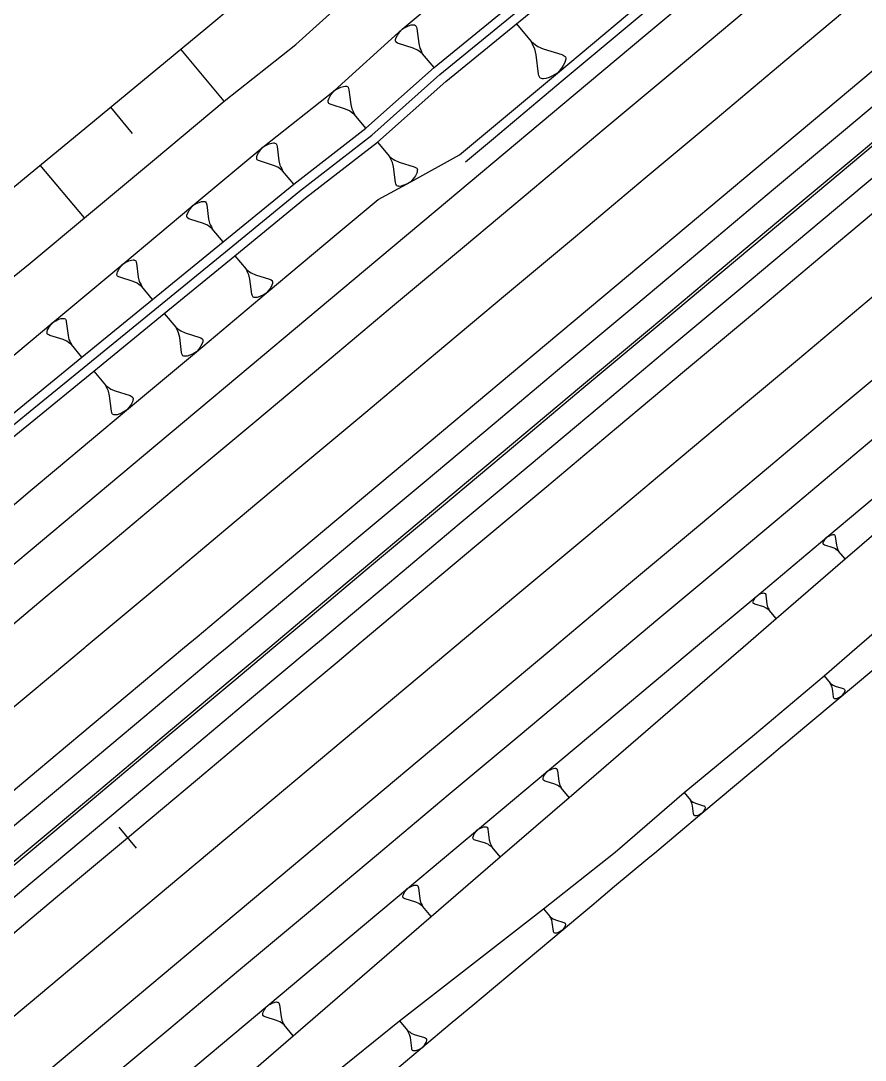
# Model space of a CAD drawing. Extents: x 386614 to 387594, y 803230 to 804419.
# Drawn here: x 386799.5 to 386845.8, y 803377.4 to 803434.3 of the extents above; entities that cross this region are included whole.
import ezdxf

# ---------------------------------------------------------------- set-up
doc = ezdxf.new("R2010")
doc.units = 0
doc.layers.get('0').update_dxf_attribs({"linetype": 'CONTINUOUS'})

msp = doc.modelspace()

# ---------------------------------------------------------------- linework, layer by layer
at = {"color": 7}
for p, q in [((386820.1983, 803433.6282), (386820.2669, 803433.7225)), ((386820.2669, 803433.7225), (386820.4005, 803433.8713)), ((386820.4005, 803433.8713), (386820.5704, 803433.9766)), ((386820.5704, 803433.9766), (386820.6753, 803434.0276)), ((386820.6753, 803434.0276), (386820.7585, 803434.0603)), ((386820.7585, 803434.0603), (386820.9032, 803434.1077)), ((386820.9032, 803434.1077), (386821.0045, 803434.1188)), ((386821.0045, 803434.1188), (386821.0443, 803434.1153)), ((386821.0443, 803434.1153), (386821.0842, 803434.1118)), ((386821.0842, 803434.1118), (386821.1422, 803434.0866)), ((386821.1422, 803434.0866), (386821.1603, 803434.0649)), ((386821.1603, 803434.0649), (386821.1931, 803433.9817)), ((386821.1931, 803433.9817), (386821.2077, 803433.9202)), ((386821.2077, 803433.9202), (386821.3146, 803433.0877)), ((386826.6755, 803434.1651), (386827.4881, 803433.1946)), ((386820.0435, 803433.2405), (386820.047, 803433.2803)), ((386820.0581, 803433.179), (386820.0435, 803433.2405)), ((386820.047, 803433.2803), (386820.0506, 803433.3201)), ((386820.0506, 803433.3201), (386820.0793, 803433.418)), ((386820.0763, 803433.1573), (386820.0581, 803433.179)), ((386820.1524, 803433.1104), (386820.0763, 803433.1573)), ((386820.0793, 803433.418), (386820.1514, 803433.5521)), ((386820.1514, 803433.5521), (386820.1983, 803433.6282)), ((386820.2104, 803433.0852), (386820.1524, 803433.1104)), ((386821.0111, 803432.8336), (386820.2104, 803433.0852)), ((386821.3146, 803433.0877), (386821.3731, 803432.8417)), ((386827.4881, 803433.1946), (386827.6087, 803433.1069)), ((386827.5532, 803433.0605), (386827.4881, 803433.1946)), ((386827.6087, 803433.1069), (386827.7293, 803433.0192)), ((386810.652, 803429.9373), (386808.2706, 803432.7816)), ((386821.243, 803432.7328), (386821.0111, 803432.8336)), ((386821.3373, 803432.6642), (386821.243, 803432.7328)), ((386821.4316, 803432.5956), (386821.3373, 803432.6642)), ((386821.3731, 803432.8417), (386821.4241, 803432.7368)), ((386821.4241, 803432.7368), (386821.475, 803432.6319)), ((386821.5259, 803432.527), (386821.4316, 803432.5956)), ((386821.475, 803432.6319), (386821.5259, 803432.527)), ((386822.1612, 803431.7682), (386821.5259, 803432.527)), ((386827.6183, 803432.9264), (386827.5532, 803433.0605)), ((386827.6835, 803432.7922), (386827.6183, 803432.9264)), ((386827.7583, 803432.4775), (386827.6835, 803432.7922)), ((386827.7293, 803433.0192), (386827.8499, 803432.9315)), ((386827.8499, 803432.9315), (386828.1465, 803432.8026)), ((386828.1465, 803432.8026), (386829.1706, 803432.4808)), ((386827.895, 803431.4128), (386827.7583, 803432.4775)), ((386829.1706, 803432.4808), (386829.2447, 803432.4485)), ((386829.2447, 803432.4485), (386829.3421, 803432.3886)), ((386829.3383, 803432.0552), (386829.246, 803431.8836)), ((386829.375, 803432.1803), (386829.3383, 803432.0552)), ((386829.3421, 803432.3886), (386829.3653, 803432.3608)), ((386829.3653, 803432.3608), (386829.384, 803432.2822)), ((386829.3795, 803432.2312), (386829.375, 803432.1803)), ((386829.384, 803432.2822), (386829.3795, 803432.2312)), ((386827.9137, 803431.3342), (386827.895, 803431.4128)), ((386828.9275, 803431.4754), (386828.7102, 803431.3406)), ((386829.0984, 803431.6657), (386828.9275, 803431.4754)), ((386829.1861, 803431.7863), (386829.0984, 803431.6657)), ((386829.246, 803431.8836), (386829.1861, 803431.7863)), ((386827.9557, 803431.2278), (386827.9137, 803431.3342)), ((386827.9789, 803431.2), (386827.9557, 803431.2278)), ((386828.053, 803431.1678), (386827.9789, 803431.2)), ((386828.104, 803431.1633), (386828.053, 803431.1678)), ((386828.1549, 803431.1588), (386828.104, 803431.1633)), ((386828.2846, 803431.173), (386828.1549, 803431.1588)), ((386828.4696, 803431.2336), (386828.2846, 803431.173)), ((386828.576, 803431.2755), (386828.4696, 803431.2336)), ((386828.7102, 803431.3406), (386828.576, 803431.2755)), ((386816.4494, 803430.1978), (386816.4953, 803430.2723)), ((386816.4953, 803430.2723), (386816.5625, 803430.3647)), ((386816.5625, 803430.3647), (386816.6933, 803430.5103)), ((386816.6933, 803430.5103), (386816.8597, 803430.6135)), ((386816.8597, 803430.6135), (386816.9624, 803430.6634)), ((386816.9624, 803430.6634), (386817.0439, 803430.6955)), ((386817.0439, 803430.6955), (386817.1856, 803430.7419)), ((386817.1856, 803430.7419), (386817.2848, 803430.7528)), ((386817.2848, 803430.7528), (386817.3238, 803430.7493)), ((386817.3238, 803430.7493), (386817.3628, 803430.7458)), ((386817.3628, 803430.7458), (386817.4196, 803430.7212)), ((386817.4196, 803430.7212), (386817.4374, 803430.6999)), ((386817.4374, 803430.6999), (386817.4695, 803430.6185)), ((386817.4695, 803430.6185), (386817.4838, 803430.5582)), ((386817.4838, 803430.5582), (386817.5885, 803429.7431)), ((386816.3438, 803429.8926), (386816.3472, 803429.9316)), ((386816.3581, 803429.8324), (386816.3438, 803429.8926)), ((386816.3472, 803429.9316), (386816.3507, 803429.9706)), ((386816.3507, 803429.9706), (386816.3788, 803430.0664)), ((386816.3759, 803429.8112), (386816.3581, 803429.8324)), ((386816.4504, 803429.7653), (386816.3759, 803429.8112)), ((386816.3788, 803430.0664), (386816.4494, 803430.1978)), ((386816.5072, 803429.7406), (386816.4504, 803429.7653)), ((386817.2913, 803429.4942), (386816.5072, 803429.7406)), ((386817.5885, 803429.7431), (386817.6458, 803429.5021)), ((386805.6157, 803428.1639), (386804.4183, 803429.5941)), ((386817.5184, 803429.3955), (386817.2913, 803429.4942)), ((386817.6107, 803429.3283), (386817.5184, 803429.3955)), ((386817.7031, 803429.2612), (386817.6107, 803429.3283)), ((386817.6458, 803429.5021), (386817.6956, 803429.3994)), ((386817.6956, 803429.3994), (386817.7455, 803429.2967)), ((386817.7954, 803429.194), (386817.7031, 803429.2612)), ((386817.7455, 803429.2967), (386817.7954, 803429.194)), ((386818.4175, 803428.451), (386817.7954, 803429.194)), ((386812.6422, 803427.2644), (386812.7704, 803427.4071)), ((386812.7704, 803427.4071), (386812.9334, 803427.5082)), ((386812.9334, 803427.5082), (386813.034, 803427.557)), ((386813.034, 803427.557), (386813.1139, 803427.5885)), ((386813.1139, 803427.5885), (386813.2527, 803427.634)), ((386813.2527, 803427.634), (386813.3499, 803427.6446)), ((386813.3499, 803427.6446), (386813.3881, 803427.6412)), ((386813.3881, 803427.6412), (386813.4263, 803427.6378)), ((386813.4263, 803427.6378), (386813.482, 803427.6136)), ((386813.482, 803427.6136), (386813.4994, 803427.5928)), ((386813.4994, 803427.5928), (386813.5308, 803427.513)), ((386813.5308, 803427.513), (386813.5449, 803427.454)), ((386813.5449, 803427.454), (386813.6474, 803426.6554)), ((386819.0595, 803427.6842), (386819.7145, 803426.9018)), ((386812.4279, 803426.8019), (386812.4313, 803426.8401)), ((386812.4313, 803426.8401), (386812.4347, 803426.8784)), ((386812.4347, 803426.8784), (386812.4623, 803426.9722)), ((386812.4623, 803426.9722), (386812.5315, 803427.1009)), ((386812.5315, 803427.1009), (386812.5764, 803427.1739)), ((386812.5764, 803427.1739), (386812.6422, 803427.2644)), ((386819.7145, 803426.9018), (386819.8117, 803426.8311)), ((386819.767, 803426.7937), (386819.7145, 803426.9018)), ((386819.8117, 803426.8311), (386819.909, 803426.7604)), ((386802.9728, 803423.5318), (386800.556, 803426.4184)), ((386812.442, 803426.7429), (386812.4279, 803426.8019)), ((386812.4594, 803426.7221), (386812.442, 803426.7429)), ((386812.5324, 803426.6771), (386812.4594, 803426.7221)), ((386812.5881, 803426.6529), (386812.5324, 803426.6771)), ((386813.3562, 803426.4116), (386812.5881, 803426.6529)), ((386813.5788, 803426.3148), (386813.3562, 803426.4116)), ((386813.6692, 803426.249), (386813.5788, 803426.3148)), ((386813.6474, 803426.6554), (386813.7036, 803426.4193)), ((386813.7597, 803426.1833), (386813.6692, 803426.249)), ((386813.7036, 803426.4193), (386813.7524, 803426.3187)), ((386813.7524, 803426.3187), (386813.8013, 803426.2181)), ((386819.8195, 803426.6856), (386819.767, 803426.7937)), ((386819.872, 803426.5774), (386819.8195, 803426.6856)), ((386819.9324, 803426.3238), (386819.872, 803426.5774)), ((386819.909, 803426.7604), (386820.0062, 803426.6897)), ((386820.0426, 803425.4655), (386819.9324, 803426.3238)), ((386820.0062, 803426.6897), (386820.2453, 803426.5858)), ((386820.2453, 803426.5858), (386821.0709, 803426.3264)), ((386821.0709, 803426.3264), (386821.1306, 803426.3004)), ((386821.1306, 803426.3004), (386821.2091, 803426.252)), ((386821.2091, 803426.252), (386821.2279, 803426.2297)), ((386813.8501, 803426.1175), (386813.7597, 803426.1833)), ((386813.8013, 803426.2181), (386813.8501, 803426.1175)), ((386814.4597, 803425.3895), (386813.8501, 803426.1175)), ((386821.0127, 803425.6693), (386820.8749, 803425.5159)), ((386821.0834, 803425.7665), (386821.0127, 803425.6693)), ((386821.1317, 803425.845), (386821.0834, 803425.7665)), ((386821.206, 803425.9833), (386821.1317, 803425.845)), ((386821.2357, 803426.0841), (386821.206, 803425.9833)), ((386821.2279, 803426.2297), (386821.2429, 803426.1663)), ((386821.2393, 803426.1252), (386821.2357, 803426.0841)), ((386821.2429, 803426.1663), (386821.2393, 803426.1252)), ((386820.0577, 803425.402), (386820.0426, 803425.4655)), ((386820.0915, 803425.3163), (386820.0577, 803425.402)), ((386820.1102, 803425.2939), (386820.0915, 803425.3163)), ((386820.17, 803425.2679), (386820.1102, 803425.2939)), ((386820.211, 803425.2643), (386820.17, 803425.2679)), ((386820.2521, 803425.2606), (386820.211, 803425.2643)), ((386820.3566, 803425.2721), (386820.2521, 803425.2606)), ((386820.5058, 803425.3209), (386820.3566, 803425.2721)), ((386820.5916, 803425.3547), (386820.5058, 803425.3209)), ((386820.6997, 803425.4073), (386820.5916, 803425.3547)), ((386820.8749, 803425.5159), (386820.6997, 803425.4073)), ((386808.6973, 803423.9033), (386808.7414, 803423.9749)), ((386808.7414, 803423.9749), (386808.8059, 803424.0636)), ((386808.8059, 803424.0636), (386808.9315, 803424.2035)), ((386808.9315, 803424.2035), (386809.0913, 803424.3026)), ((386809.0913, 803424.3026), (386809.19, 803424.3505)), ((386809.19, 803424.3505), (386809.2682, 803424.3813)), ((386809.2682, 803424.3813), (386809.4043, 803424.4259)), ((386809.4043, 803424.4259), (386809.4996, 803424.4363)), ((386809.4996, 803424.4363), (386809.537, 803424.433)), ((386809.537, 803424.433), (386809.5745, 803424.4296)), ((386809.5745, 803424.4296), (386809.629, 803424.4059)), ((386809.629, 803424.4059), (386809.6461, 803424.3856)), ((386809.6461, 803424.3856), (386809.6769, 803424.3073)), ((386809.6769, 803424.3073), (386809.6907, 803424.2495)), ((386809.6907, 803424.2495), (386809.7912, 803423.4666)), ((386808.5959, 803423.6103), (386808.5992, 803423.6477)), ((386808.6096, 803423.5524), (386808.5959, 803423.6103)), ((386808.5992, 803423.6477), (386808.6025, 803423.6852)), ((386808.6025, 803423.6852), (386808.6295, 803423.7772)), ((386808.6267, 803423.532), (386808.6096, 803423.5524)), ((386808.6983, 803423.488), (386808.6267, 803423.532)), ((386808.6295, 803423.7772), (386808.6973, 803423.9033)), ((386808.7528, 803423.4642), (386808.6983, 803423.488)), ((386809.5058, 803423.2277), (386808.7528, 803423.4642)), ((386809.7912, 803423.4666), (386809.8462, 803423.2353)), ((386809.7239, 803423.1328), (386809.5058, 803423.2277)), ((386809.8126, 803423.0684), (386809.7239, 803423.1328)), ((386809.9012, 803423.0039), (386809.8126, 803423.0684)), ((386809.8462, 803423.2353), (386809.8941, 803423.1366)), ((386809.8941, 803423.1366), (386809.942, 803423.038)), ((386809.9899, 803422.9394), (386809.9012, 803423.0039)), ((386809.942, 803423.038), (386809.9899, 803422.9394)), ((386810.5873, 803422.2258), (386809.9899, 803422.9394)), ((386805.248, 803421.0987), (386805.3447, 803421.1457)), ((386805.3447, 803421.1457), (386805.4214, 803421.1759)), ((386805.4214, 803421.1759), (386805.5548, 803421.2196)), ((386805.5548, 803421.2196), (386805.6483, 803421.2299)), ((386805.6483, 803421.2299), (386805.685, 803421.2266)), ((386805.685, 803421.2266), (386805.7218, 803421.2234)), ((386805.7218, 803421.2234), (386805.7752, 803421.2001)), ((386805.7752, 803421.2001), (386805.792, 803421.1801)), ((386805.792, 803421.1801), (386805.8222, 803421.1034)), ((386811.2293, 803421.4591), (386811.8504, 803420.7172)), ((386804.7686, 803420.4933), (386804.7951, 803420.5835)), ((386804.7951, 803420.5835), (386804.8616, 803420.7072)), ((386804.8616, 803420.7072), (386804.9048, 803420.7774)), ((386804.9048, 803420.7774), (386804.968, 803420.8644)), ((386804.968, 803420.8644), (386805.0913, 803421.0015)), ((386805.0913, 803421.0015), (386805.248, 803421.0987)), ((386805.8222, 803421.1034), (386805.8357, 803421.0467)), ((386805.8357, 803421.0467), (386805.9343, 803420.279)), ((386811.8504, 803420.7172), (386811.9426, 803420.6502)), ((386811.9002, 803420.6147), (386811.8504, 803420.7172)), ((386811.95, 803420.5121), (386811.9002, 803420.6147)), ((386811.9426, 803420.6502), (386812.0348, 803420.5831)), ((386812.0348, 803420.5831), (386812.127, 803420.5161)), ((386804.7621, 803420.4198), (386804.7653, 803420.4566)), ((386804.7755, 803420.3631), (386804.7621, 803420.4198)), ((386804.7653, 803420.4566), (386804.7686, 803420.4933)), ((386804.7923, 803420.3431), (386804.7755, 803420.3631)), ((386804.8625, 803420.2999), (386804.7923, 803420.3431)), ((386804.916, 803420.2766), (386804.8625, 803420.2999)), ((386805.6544, 803420.0446), (386804.916, 803420.2766)), ((386805.8683, 803419.9516), (386805.6544, 803420.0446)), ((386805.9343, 803420.279), (386805.9882, 803420.0521)), ((386805.9882, 803420.0521), (386806.0352, 803419.9553)), ((386811.9998, 803420.4096), (386811.95, 803420.5121)), ((386812.057, 803420.1691), (386811.9998, 803420.4096)), ((386812.1615, 803419.3552), (386812.057, 803420.1691)), ((386812.127, 803420.5161), (386812.3537, 803420.4175)), ((386812.3537, 803420.4175), (386813.1365, 803420.1715)), ((386813.1365, 803420.1715), (386813.1932, 803420.1469)), ((386813.1932, 803420.1469), (386813.2676, 803420.1011)), ((386813.2676, 803420.1011), (386813.2854, 803420.0799)), ((386813.2854, 803420.0799), (386813.2997, 803420.0197)), ((386813.2962, 803419.9808), (386813.2928, 803419.9418)), ((386813.2997, 803420.0197), (386813.2962, 803419.9808)), ((386805.9552, 803419.8884), (386805.8683, 803419.9516)), ((386806.0422, 803419.8251), (386805.9552, 803419.8884)), ((386806.0352, 803419.9553), (386806.0822, 803419.8586)), ((386806.1291, 803419.7619), (386806.0422, 803419.8251)), ((386806.0822, 803419.8586), (386806.1291, 803419.7619)), ((386806.715, 803419.0621), (386806.1291, 803419.7619)), ((386812.9507, 803419.403), (386812.7846, 803419.3)), ((386813.0813, 803419.5485), (386812.9507, 803419.403)), ((386813.1484, 803419.6407), (386813.0813, 803419.5485)), ((386813.1942, 803419.7151), (386813.1484, 803419.6407)), ((386813.2647, 803419.8462), (386813.1942, 803419.7151)), ((386813.2928, 803419.9418), (386813.2647, 803419.8462)), ((386812.1758, 803419.2951), (386812.1615, 803419.3552)), ((386812.2078, 803419.2137), (386812.1758, 803419.2951)), ((386812.2256, 803419.1925), (386812.2078, 803419.2137)), ((386812.2823, 803419.1679), (386812.2256, 803419.1925)), ((386812.3212, 803419.1645), (386812.2823, 803419.1679)), ((386812.3602, 803419.161), (386812.3212, 803419.1645)), ((386812.4592, 803419.1718), (386812.3602, 803419.161)), ((386812.6007, 803419.2182), (386812.4592, 803419.1718)), ((386812.682, 803419.2502), (386812.6007, 803419.2182)), ((386812.7846, 803419.3), (386812.682, 803419.2502)), ((386807.357, 803418.2954), (386807.992, 803417.5369)), ((386801.1287, 803417.6666), (386801.2496, 803417.8012)), ((386801.2496, 803417.8012), (386801.4034, 803417.8966)), ((386801.4034, 803417.8966), (386801.4983, 803417.9426)), ((386801.4983, 803417.9426), (386801.5735, 803417.9723)), ((386801.5735, 803417.9723), (386801.7045, 803418.0152)), ((386801.7045, 803418.0152), (386801.7962, 803418.0252)), ((386801.7962, 803418.0252), (386801.8322, 803418.022)), ((386801.8322, 803418.022), (386801.8682, 803418.0188)), ((386801.8682, 803418.0188), (386801.9207, 803417.996)), ((386801.9207, 803417.996), (386801.9371, 803417.9764)), ((386801.9371, 803417.9764), (386801.9668, 803417.9011)), ((386801.9668, 803417.9011), (386801.98, 803417.8455)), ((386801.98, 803417.8455), (386802.0767, 803417.0923)), ((386800.9267, 803417.2305), (386800.9298, 803417.2665)), ((386800.9399, 803417.1748), (386800.9267, 803417.2305)), ((386800.9298, 803417.2665), (386800.933, 803417.3026)), ((386800.933, 803417.3026), (386800.959, 803417.3911)), ((386800.9563, 803417.1552), (386800.9399, 803417.1748)), ((386801.0252, 803417.1128), (386800.9563, 803417.1552)), ((386800.959, 803417.3911), (386801.0243, 803417.5124)), ((386801.0243, 803417.5124), (386801.0667, 803417.5813)), ((386801.0667, 803417.5813), (386801.1287, 803417.6666)), ((386807.992, 803417.5369), (386808.0863, 803417.4683)), ((386808.043, 803417.4321), (386807.992, 803417.5369)), ((386808.0939, 803417.3272), (386808.043, 803417.4321)), ((386808.0863, 803417.4683), (386808.1805, 803417.3998)), ((386808.1448, 803417.2224), (386808.0939, 803417.3272)), ((386808.2032, 803416.9765), (386808.1448, 803417.2224)), ((386808.1805, 803417.3998), (386808.2748, 803417.3313)), ((386808.2748, 803417.3313), (386808.5066, 803417.2305)), ((386808.5066, 803417.2305), (386809.307, 803416.979)), ((386801.0777, 803417.09), (386801.0252, 803417.1128)), ((386801.8021, 803416.8624), (386801.0777, 803417.09)), ((386802.012, 803416.7711), (386801.8021, 803416.8624)), ((386802.0973, 803416.7091), (386802.012, 803416.7711)), ((386802.0767, 803417.0923), (386802.1297, 803416.8697)), ((386802.1826, 803416.647), (386802.0973, 803416.7091)), ((386802.1297, 803416.8697), (386802.1757, 803416.7748)), ((386802.1757, 803416.7748), (386802.2218, 803416.6799)), ((386802.2679, 803416.585), (386802.1826, 803416.647)), ((386802.2218, 803416.6799), (386802.2679, 803416.585)), ((386802.8427, 803415.8984), (386802.2679, 803416.585)), ((386808.3101, 803416.1444), (386808.2032, 803416.9765)), ((386809.307, 803416.979), (386809.3649, 803416.9538)), ((386809.3649, 803416.9538), (386809.441, 803416.9069)), ((386809.438, 803416.6464), (386809.3659, 803416.5123)), ((386809.4667, 803416.7441), (386809.438, 803416.6464)), ((386809.441, 803416.9069), (386809.4592, 803416.8853)), ((386809.4592, 803416.8853), (386809.4738, 803416.8238)), ((386809.4703, 803416.784), (386809.4667, 803416.7441)), ((386809.4738, 803416.8238), (386809.4703, 803416.784)), ((386808.3247, 803416.0829), (386808.3101, 803416.1444)), ((386808.3575, 803415.9997), (386808.3247, 803416.0829)), ((386808.3756, 803415.978), (386808.3575, 803415.9997)), ((386808.4336, 803415.9529), (386808.3756, 803415.978)), ((386808.7592, 803416.0043), (386808.6145, 803415.9569)), ((386808.8423, 803416.037), (386808.7592, 803416.0043)), ((386808.9471, 803416.0879), (386808.8423, 803416.037)), ((386809.117, 803416.1933), (386808.9471, 803416.0879)), ((386809.2505, 803416.342), (386809.117, 803416.1933)), ((386809.3191, 803416.4362), (386809.2505, 803416.342)), ((386809.3659, 803416.5123), (386809.3191, 803416.4362)), ((386808.4734, 803415.9493), (386808.4336, 803415.9529)), ((386808.5132, 803415.9458), (386808.4734, 803415.9493)), ((386808.6145, 803415.9569), (386808.5132, 803415.9458)), ((386803.4847, 803415.1317), (386804.1337, 803414.3566)), ((386804.1337, 803414.3566), (386804.23, 803414.2865)), ((386804.1857, 803414.2494), (386804.1337, 803414.3566)), ((386804.23, 803414.2865), (386804.3263, 803414.2165)), ((386804.2377, 803414.1423), (386804.1857, 803414.2494)), ((386804.2897, 803414.0352), (386804.2377, 803414.1423)), ((386804.3495, 803413.7838), (386804.2897, 803414.0352)), ((386804.3263, 803414.2165), (386804.4226, 803414.1464)), ((386804.4587, 803412.9335), (386804.3495, 803413.7838)), ((386804.4226, 803414.1464), (386804.6595, 803414.0434)), ((386804.6595, 803414.0434), (386805.4774, 803413.7865)), ((386805.4774, 803413.7865), (386805.5367, 803413.7607)), ((386805.5367, 803413.7607), (386805.6144, 803413.7128)), ((386805.6144, 803413.7128), (386805.633, 803413.6907)), ((386805.4198, 803413.1354), (386805.2833, 803412.9835)), ((386805.4898, 803413.2317), (386805.4198, 803413.1354)), ((386805.5377, 803413.3095), (386805.4898, 803413.2317)), ((386805.6113, 803413.4465), (386805.5377, 803413.3095)), ((386805.6407, 803413.5464), (386805.6113, 803413.4465)), ((386805.633, 803413.6907), (386805.6479, 803413.6278)), ((386805.6443, 803413.5871), (386805.6407, 803413.5464)), ((386805.6479, 803413.6278), (386805.6443, 803413.5871)), ((386804.4736, 803412.8707), (386804.4587, 803412.9335)), ((386804.5071, 803412.7857), (386804.4736, 803412.8707)), ((386804.5257, 803412.7636), (386804.5071, 803412.7857)), ((386804.5849, 803412.7378), (386804.5257, 803412.7636)), ((386804.6256, 803412.7342), (386804.5849, 803412.7378)), ((386804.6663, 803412.7306), (386804.6256, 803412.7342)), ((386804.7698, 803412.7419), (386804.6663, 803412.7306)), ((386804.9176, 803412.7903), (386804.7698, 803412.7419)), ((386805.0026, 803412.8238), (386804.9176, 803412.7903)), ((386805.1097, 803412.8758), (386805.0026, 803412.8238)), ((386805.2833, 803412.9835), (386805.1097, 803412.8758)), ((386843.5113, 803405.7164), (386843.5277, 803405.7721)), ((386843.5277, 803405.7721), (386843.5687, 803405.8485)), ((386843.5687, 803405.8485), (386843.5954, 803405.8918)), ((386843.5954, 803405.8918), (386843.6344, 803405.9455)), ((386843.6344, 803405.9455), (386843.7105, 803406.0301)), ((386843.7105, 803406.0301), (386843.8072, 803406.0901)), ((386843.8072, 803406.0901), (386843.8669, 803406.1191)), ((386843.8669, 803406.1191), (386843.9142, 803406.1378)), ((386843.9142, 803406.1378), (386843.9966, 803406.1647)), ((386843.9966, 803406.1647), (386844.0543, 803406.171)), ((386844.0543, 803406.171), (386844.077, 803406.169)), ((386844.077, 803406.169), (386844.0996, 803406.167)), ((386844.0996, 803406.167), (386844.1327, 803406.1527)), ((386844.1327, 803406.1527), (386844.143, 803406.1403)), ((386844.143, 803406.1403), (386844.1616, 803406.093)), ((386844.1616, 803406.093), (386844.17, 803406.058)), ((386844.17, 803406.058), (386844.2308, 803405.5842)), ((386843.5073, 803405.6711), (386843.5093, 803405.6938)), ((386843.5156, 803405.6361), (386843.5073, 803405.6711)), ((386843.5093, 803405.6938), (386843.5113, 803405.7164)), ((386843.526, 803405.6237), (386843.5156, 803405.6361)), ((386843.5693, 803405.5971), (386843.526, 803405.6237)), ((386843.6023, 803405.5827), (386843.5693, 803405.5971)), ((386844.058, 803405.4395), (386843.6023, 803405.5827)), ((386844.1901, 803405.3821), (386844.058, 803405.4395)), ((386844.2437, 803405.3431), (386844.1901, 803405.3821)), ((386844.2308, 803405.5842), (386844.2641, 803405.4441)), ((386844.2974, 803405.3041), (386844.2437, 803405.3431)), ((386844.2641, 803405.4441), (386844.2931, 803405.3844)), ((386844.2931, 803405.3844), (386844.3221, 803405.3247)), ((386844.3511, 803405.265), (386844.2974, 803405.3041)), ((386844.3221, 803405.3247), (386844.3511, 803405.265)), ((386844.7127, 803404.8331), (386844.3511, 803405.265)), ((386839.8768, 803402.8203), (386839.9781, 803402.8832)), ((386839.9781, 803402.8832), (386840.0407, 803402.9136)), ((386840.0407, 803402.9136), (386840.0903, 803402.9332)), ((386840.0903, 803402.9332), (386840.1767, 803402.9614)), ((386840.1767, 803402.9614), (386840.2371, 803402.9681)), ((386840.2371, 803402.9681), (386840.2609, 803402.9659)), ((386840.2609, 803402.9659), (386840.2847, 803402.9638)), ((386840.2847, 803402.9638), (386840.3193, 803402.9488)), ((386840.3193, 803402.9488), (386840.3301, 803402.9359)), ((386840.3301, 803402.9359), (386840.3496, 803402.8862)), ((386840.3496, 803402.8862), (386840.3584, 803402.8495)), ((386839.6638, 803402.444), (386839.6659, 803402.4678)), ((386839.6725, 803402.4073), (386839.6638, 803402.444)), ((386839.6659, 803402.4678), (386839.668, 803402.4916)), ((386839.668, 803402.4916), (386839.6852, 803402.5499)), ((386839.6834, 803402.3944), (386839.6725, 803402.4073)), ((386839.7288, 803402.3664), (386839.6834, 803402.3944)), ((386839.6852, 803402.5499), (386839.7282, 803402.6299)), ((386839.7282, 803402.6299), (386839.7562, 803402.6754)), ((386839.7634, 803402.3514), (386839.7288, 803402.3664)), ((386839.7562, 803402.6754), (386839.7971, 803402.7316)), ((386840.2411, 803402.2013), (386839.7634, 803402.3514)), ((386839.7971, 803402.7316), (386839.8768, 803402.8203)), ((386840.3584, 803402.8495), (386840.4221, 803402.3529)), ((386840.4221, 803402.3529), (386840.457, 803402.2061)), ((386797.5647, 803400), (386800, 803402.039)), ((386840.3794, 803402.1411), (386840.2411, 803402.2013)), ((386840.4357, 803402.1002), (386840.3794, 803402.1411)), ((386840.4919, 803402.0593), (386840.4357, 803402.1002)), ((386840.457, 803402.2061), (386840.4874, 803402.1436)), ((386840.4874, 803402.1436), (386840.5178, 803402.081)), ((386840.5482, 803402.0184), (386840.4919, 803402.0593)), ((386840.5178, 803402.081), (386840.5482, 803402.0184)), ((386840.9272, 803401.5657), (386840.5482, 803402.0184)), ((386800, 803397.4742), (386803.0168, 803400)), ((386843.5508, 803398.4321), (386843.8929, 803398.0236)), ((386843.8929, 803398.0236), (386843.9436, 803397.9867)), ((386843.9203, 803397.9671), (386843.8929, 803398.0236)), ((386843.9477, 803397.9106), (386843.9203, 803397.9671)), ((386843.9436, 803397.9867), (386843.9944, 803397.9497)), ((386843.9751, 803397.8542), (386843.9477, 803397.9106)), ((386844.0066, 803397.7217), (386843.9751, 803397.8542)), ((386843.9944, 803397.9497), (386844.0452, 803397.9128)), ((386844.0452, 803397.9128), (386844.17, 803397.8585)), ((386844.17, 803397.8585), (386844.6011, 803397.7231)), ((386844.0642, 803397.2735), (386844.0066, 803397.7217)), ((386844.0721, 803397.2404), (386844.0642, 803397.2735)), ((386844.0897, 803397.1956), (386844.0721, 803397.2404)), ((386844.0995, 803397.184), (386844.0897, 803397.1956)), ((386844.1307, 803397.1704), (386844.0995, 803397.184)), ((386844.2282, 803397.1726), (386844.1736, 803397.1666)), ((386844.3061, 803397.1981), (386844.2282, 803397.1726)), ((386844.3509, 803397.2157), (386844.3061, 803397.1981)), ((386844.4073, 803397.2431), (386844.3509, 803397.2157)), ((386844.4988, 803397.2999), (386844.4073, 803397.2431)), ((386844.5707, 803397.38), (386844.4988, 803397.2999)), ((386844.6077, 803397.4307), (386844.5707, 803397.38)), ((386844.6011, 803397.7231), (386844.6323, 803397.7095)), ((386844.6329, 803397.4717), (386844.6077, 803397.4307)), ((386844.6323, 803397.7095), (386844.6733, 803397.6843)), ((386844.6717, 803397.5439), (386844.6329, 803397.4717)), ((386844.6872, 803397.5966), (386844.6717, 803397.5439)), ((386844.6733, 803397.6843), (386844.6831, 803397.6726)), ((386844.6831, 803397.6726), (386844.691, 803397.6395)), ((386844.6891, 803397.618), (386844.6872, 803397.5966)), ((386844.691, 803397.6395), (386844.6891, 803397.618)), ((386844.1521, 803397.1685), (386844.1307, 803397.1704)), ((386844.1736, 803397.1666), (386844.1521, 803397.1685)), ((386828.285, 803393.0901), (386828.3757, 803393.191)), ((386828.3757, 803393.191), (386828.491, 803393.2625)), ((386828.491, 803393.2625), (386828.5622, 803393.2971)), ((386828.5622, 803393.2971), (386828.6186, 803393.3194)), ((386828.6186, 803393.3194), (386828.7169, 803393.3515)), ((386828.7169, 803393.3515), (386828.7857, 803393.3591)), ((386828.7857, 803393.3591), (386828.8127, 803393.3567)), ((386828.8127, 803393.3567), (386828.8397, 803393.3543)), ((386828.8397, 803393.3543), (386828.8791, 803393.3372)), ((386828.8791, 803393.3372), (386828.8914, 803393.3224)), ((386828.8914, 803393.3224), (386828.9137, 803393.266)), ((386828.9137, 803393.266), (386828.9236, 803393.2242)), ((386828.9236, 803393.2242), (386828.9961, 803392.6592)), ((386828.1334, 803392.7629), (386828.1357, 803392.7899)), ((386828.1433, 803392.7211), (386828.1334, 803392.7629)), ((386828.1357, 803392.7899), (386828.1381, 803392.8169)), ((386828.1381, 803392.8169), (386828.1577, 803392.8833)), ((386828.1556, 803392.7064), (386828.1433, 803392.7211)), ((386828.2073, 803392.6746), (386828.1556, 803392.7064)), ((386828.1577, 803392.8833), (386828.2066, 803392.9744)), ((386828.2066, 803392.9744), (386828.2384, 803393.0261)), ((386828.2466, 803392.6575), (386828.2073, 803392.6746)), ((386828.2384, 803393.0261), (386828.285, 803393.0901)), ((386828.7901, 803392.4867), (386828.2466, 803392.6575)), ((386828.9961, 803392.6592), (386829.0359, 803392.4922)), ((386828.9476, 803392.4182), (386828.7901, 803392.4867)), ((386829.0116, 803392.3717), (386828.9476, 803392.4182)), ((386829.0756, 803392.3252), (386829.0116, 803392.3717)), ((386829.0359, 803392.4922), (386829.0704, 803392.421)), ((386829.0704, 803392.421), (386829.105, 803392.3498)), ((386829.1396, 803392.2786), (386829.0756, 803392.3252)), ((386829.105, 803392.3498), (386829.1396, 803392.2786)), ((386829.5708, 803391.7636), (386829.1396, 803392.2786)), ((386835.8739, 803392.024), (386836.2194, 803391.6113)), ((386836.2194, 803391.6113), (386836.2707, 803391.574)), ((386836.2471, 803391.5542), (386836.2194, 803391.6113)), ((386836.2748, 803391.4972), (386836.2471, 803391.5542)), ((386836.2707, 803391.574), (386836.3219, 803391.5367)), ((386836.3025, 803391.4402), (386836.2748, 803391.4972)), ((386836.3219, 803391.5367), (386836.3732, 803391.4994)), ((386836.3732, 803391.4994), (386836.4994, 803391.4446)), ((386836.3343, 803391.3064), (386836.3025, 803391.4402)), ((386836.3924, 803390.8536), (386836.3343, 803391.3064)), ((386836.4994, 803391.4446), (386836.9348, 803391.3077)), ((386836.9041, 803390.9611), (386836.8315, 803390.8802)), ((386836.9414, 803391.0124), (386836.9041, 803390.9611)), ((386836.9348, 803391.3077), (386836.9664, 803391.294)), ((386836.9669, 803391.0538), (386836.9414, 803391.0124)), ((386836.9664, 803391.294), (386837.0078, 803391.2685)), ((386837.0061, 803391.1268), (386836.9669, 803391.0538)), ((386837.0218, 803391.18), (386837.0061, 803391.1268)), ((386837.0078, 803391.2685), (386837.0176, 803391.2567)), ((386837.0176, 803391.2567), (386837.0256, 803391.2233)), ((386837.0237, 803391.2016), (386837.0218, 803391.18)), ((386837.0256, 803391.2233), (386837.0237, 803391.2016)), ((386836.4004, 803390.8202), (386836.3924, 803390.8536)), ((386836.4182, 803390.7749), (386836.4004, 803390.8202)), ((386836.4281, 803390.7631), (386836.4182, 803390.7749)), ((386836.4596, 803390.7494), (386836.4281, 803390.7631)), ((386836.4813, 803390.7475), (386836.4596, 803390.7494)), ((386836.5029, 803390.7456), (386836.4813, 803390.7475)), ((386836.5581, 803390.7516), (386836.5029, 803390.7456)), ((386836.6368, 803390.7774), (386836.5581, 803390.7516)), ((386836.682, 803390.7952), (386836.6368, 803390.7774)), ((386836.7391, 803390.8229), (386836.682, 803390.7952)), ((386836.8315, 803390.8802), (386836.7391, 803390.8229)), ((386824.3661, 803389.7559), (386824.3992, 803389.8096)), ((386824.3992, 803389.8096), (386824.4476, 803389.8762)), ((386824.4476, 803389.8762), (386824.5419, 803389.9812)), ((386824.5419, 803389.9812), (386824.6619, 803390.0557)), ((386824.6619, 803390.0557), (386824.736, 803390.0916)), ((386824.736, 803390.0916), (386824.7947, 803390.1148)), ((386824.7947, 803390.1148), (386824.8969, 803390.1482)), ((386824.8969, 803390.1482), (386824.9685, 803390.1561)), ((386824.9685, 803390.1561), (386824.9966, 803390.1536)), ((386824.9966, 803390.1536), (386825.0247, 803390.1511)), ((386825.0247, 803390.1511), (386825.0657, 803390.1333)), ((386825.0657, 803390.1333), (386825.0785, 803390.118)), ((386825.0785, 803390.118), (386825.1017, 803390.0592)), ((386825.1017, 803390.0592), (386825.112, 803390.0158)), ((386825.112, 803390.0158), (386825.1875, 803389.4279)), ((386824.2899, 803389.5358), (386824.2924, 803389.5639)), ((386824.3002, 803389.4924), (386824.2899, 803389.5358)), ((386824.2924, 803389.5639), (386824.2948, 803389.5921)), ((386824.2948, 803389.5921), (386824.3151, 803389.6611)), ((386824.313, 803389.4771), (386824.3002, 803389.4924)), ((386824.3668, 803389.4439), (386824.313, 803389.4771)), ((386824.3151, 803389.6611), (386824.3661, 803389.7559)), ((386824.4077, 803389.4261), (386824.3668, 803389.4439)), ((386824.9731, 803389.2485), (386824.4077, 803389.4261)), ((386825.1369, 803389.1773), (386824.9731, 803389.2485)), ((386825.1875, 803389.4279), (386825.2288, 803389.2542)), ((386825.2288, 803389.2542), (386825.2647, 803389.1801)), ((386825.2035, 803389.1289), (386825.1369, 803389.1773)), ((386825.2701, 803389.0804), (386825.2035, 803389.1289)), ((386825.2647, 803389.1801), (386825.3007, 803389.1061)), ((386825.3367, 803389.032), (386825.2701, 803389.0804)), ((386825.3007, 803389.1061), (386825.3367, 803389.032)), ((386825.7853, 803388.4962), (386825.3367, 803389.032)), ((386820.9708, 803386.9102), (386821.077, 803386.9449)), ((386821.077, 803386.9449), (386821.1513, 803386.9531)), ((386821.1513, 803386.9531), (386821.1805, 803386.9505)), ((386821.1805, 803386.9505), (386821.2098, 803386.9479)), ((386821.2098, 803386.9479), (386821.2523, 803386.9294)), ((386821.2523, 803386.9294), (386821.2656, 803386.9135)), ((386820.449, 803386.338), (386820.4516, 803386.3672)), ((386820.4516, 803386.3672), (386820.4726, 803386.4389)), ((386820.4726, 803386.4389), (386820.5255, 803386.5373)), ((386820.5255, 803386.5373), (386820.5599, 803386.5932)), ((386820.5599, 803386.5932), (386820.6102, 803386.6623)), ((386820.6102, 803386.6623), (386820.7082, 803386.7715)), ((386820.7082, 803386.7715), (386820.8329, 803386.8488)), ((386820.8329, 803386.8488), (386820.9098, 803386.8861)), ((386820.9098, 803386.8861), (386820.9708, 803386.9102)), ((386821.2656, 803386.9135), (386821.2897, 803386.8525)), ((386821.2897, 803386.8525), (386821.3004, 803386.8074)), ((386821.3004, 803386.8074), (386821.3788, 803386.1967)), ((386820.4464, 803386.3088), (386820.449, 803386.338)), ((386820.4571, 803386.2636), (386820.4464, 803386.3088)), ((386820.4704, 803386.2477), (386820.4571, 803386.2636)), ((386820.5263, 803386.2133), (386820.4704, 803386.2477)), ((386820.5688, 803386.1948), (386820.5263, 803386.2133)), ((386821.1562, 803386.0103), (386820.5688, 803386.1948)), ((386821.3263, 803385.9363), (386821.1562, 803386.0103)), ((386821.3955, 803385.886), (386821.3263, 803385.9363)), ((386821.3788, 803386.1967), (386821.4217, 803386.0162)), ((386821.4646, 803385.8357), (386821.3955, 803385.886)), ((386821.4217, 803386.0162), (386821.4591, 803385.9393)), ((386821.4591, 803385.9393), (386821.4964, 803385.8624)), ((386821.5338, 803385.7854), (386821.4646, 803385.8357)), ((386821.4964, 803385.8624), (386821.5338, 803385.7854)), ((386821.9998, 803385.2288), (386821.5338, 803385.7854)), ((386828.1657, 803385.6531), (386828.5259, 803385.2228)), ((386828.5259, 803385.2228), (386828.5794, 803385.1839)), ((386828.5548, 803385.1634), (386828.5259, 803385.2228)), ((386828.5837, 803385.1039), (386828.5548, 803385.1634)), ((386828.5794, 803385.1839), (386828.6329, 803385.1451)), ((386828.6126, 803385.0444), (386828.5837, 803385.1039)), ((386828.6457, 803384.9049), (386828.6126, 803385.0444)), ((386828.6329, 803385.1451), (386828.6863, 803385.1062)), ((386828.7063, 803384.4329), (386828.6457, 803384.9049)), ((386828.6863, 803385.1062), (386828.8178, 803385.049)), ((386828.8178, 803385.049), (386829.2718, 803384.9064)), ((386829.2718, 803384.9064), (386829.3047, 803384.8921)), ((386829.3053, 803384.6416), (386829.2787, 803384.5985)), ((386829.3047, 803384.8921), (386829.3479, 803384.8655)), ((386829.3461, 803384.7177), (386829.3053, 803384.6416)), ((386829.3624, 803384.7731), (386829.3461, 803384.7177)), ((386829.3479, 803384.8655), (386829.3582, 803384.8532)), ((386829.3582, 803384.8532), (386829.3664, 803384.8183)), ((386829.3644, 803384.7957), (386829.3624, 803384.7731)), ((386829.3664, 803384.8183), (386829.3644, 803384.7957)), ((386828.7146, 803384.398), (386828.7063, 803384.4329)), ((386828.7332, 803384.3509), (386828.7146, 803384.398)), ((386828.7435, 803384.3386), (386828.7332, 803384.3509)), ((386828.7764, 803384.3243), (386828.7435, 803384.3386)), ((386828.799, 803384.3223), (386828.7764, 803384.3243)), ((386828.8216, 803384.3203), (386828.799, 803384.3223)), ((386828.879, 803384.3266), (386828.8216, 803384.3203)), ((386828.9611, 803384.3535), (386828.879, 803384.3266)), ((386829.0082, 803384.372), (386828.9611, 803384.3535)), ((386829.0677, 803384.4009), (386829.0082, 803384.372)), ((386829.164, 803384.4607), (386829.0677, 803384.4009)), ((386829.2398, 803384.545), (386829.164, 803384.4607)), ((386829.2787, 803384.5985), (386829.2398, 803384.545)), ((386812.7876, 803379.9946), (386812.8445, 803380.1003)), ((386812.8445, 803380.1003), (386812.8814, 803380.1603)), ((386812.8814, 803380.1603), (386812.9355, 803380.2346)), ((386812.9355, 803380.2346), (386813.0408, 803380.3519)), ((386813.0408, 803380.3519), (386813.1748, 803380.435)), ((386813.1748, 803380.435), (386813.2574, 803380.4751)), ((386813.2574, 803380.4751), (386813.323, 803380.501)), ((386813.323, 803380.501), (386813.4371, 803380.5383)), ((386813.4371, 803380.5383), (386813.517, 803380.5471)), ((386813.517, 803380.5471), (386813.5484, 803380.5443)), ((386813.5484, 803380.5443), (386813.5798, 803380.5415)), ((386813.5798, 803380.5415), (386813.6255, 803380.5216)), ((386813.6255, 803380.5216), (386813.6398, 803380.5046)), ((386813.6398, 803380.5046), (386813.6657, 803380.439)), ((386813.6657, 803380.439), (386813.6772, 803380.3905)), ((386813.6772, 803380.3905), (386813.7615, 803379.7342)), ((386812.7594, 803379.8546), (386812.7622, 803379.886)), ((386812.7709, 803379.8061), (386812.7594, 803379.8546)), ((386812.7622, 803379.886), (386812.765, 803379.9174)), ((386812.765, 803379.9174), (386812.7876, 803379.9946)), ((386812.7852, 803379.7891), (386812.7709, 803379.8061)), ((386812.8453, 803379.7521), (386812.7852, 803379.7891)), ((386812.891, 803379.7322), (386812.8453, 803379.7521)), ((386813.5222, 803379.5339), (386812.891, 803379.7322)), ((386813.705, 803379.4544), (386813.5222, 803379.5339)), ((386813.7615, 803379.7342), (386813.8076, 803379.5402)), ((386813.8076, 803379.5402), (386813.8477, 803379.4576)), ((386820.2639, 803379.5135), (386820.7087, 803378.9822)), ((386813.7794, 803379.4003), (386813.705, 803379.4544)), ((386813.8537, 803379.3463), (386813.7794, 803379.4003)), ((386813.8477, 803379.4576), (386813.8879, 803379.3749)), ((386813.928, 803379.2922), (386813.8537, 803379.3463)), ((386813.8879, 803379.3749), (386813.928, 803379.2922)), ((386814.4289, 803378.694), (386813.928, 803379.2922)), ((386820.7087, 803378.9822), (386820.7747, 803378.9342)), ((386820.7443, 803378.9088), (386820.7087, 803378.9822)), ((386820.78, 803378.8354), (386820.7443, 803378.9088)), ((386820.7747, 803378.9342), (386820.8407, 803378.8862)), ((386820.8157, 803378.7619), (386820.78, 803378.8354)), ((386820.8566, 803378.5897), (386820.8157, 803378.7619)), ((386820.8407, 803378.8862), (386820.9067, 803378.8382)), ((386820.9315, 803378.0068), (386820.8566, 803378.5897)), ((386820.9067, 803378.8382), (386821.0691, 803378.7676)), ((386821.0691, 803378.7676), (386821.6297, 803378.5914)), ((386821.6297, 803378.5914), (386821.6703, 803378.5738)), ((386821.6703, 803378.5738), (386821.7236, 803378.541)), ((386821.7416, 803378.4269), (386821.7215, 803378.3585)), ((386821.7236, 803378.541), (386821.7363, 803378.5258)), ((386821.7363, 803378.5258), (386821.7466, 803378.4827)), ((386821.7441, 803378.4548), (386821.7416, 803378.4269)), ((386821.7466, 803378.4827), (386821.7441, 803378.4548)), ((386820.9417, 803377.9638), (386820.9315, 803378.0068)), ((386820.9647, 803377.9055), (386820.9417, 803377.9638)), ((386820.9774, 803377.8904), (386820.9647, 803377.9055)), ((386821.018, 803377.8727), (386820.9774, 803377.8904)), ((386821.0458, 803377.8702), (386821.018, 803377.8727)), ((386821.0737, 803377.8678), (386821.0458, 803377.8702)), ((386821.1447, 803377.8755), (386821.0737, 803377.8678)), ((386821.246, 803377.9087), (386821.1447, 803377.8755)), ((386821.3042, 803377.9317), (386821.246, 803377.9087)), ((386821.3777, 803377.9673), (386821.3042, 803377.9317)), ((386821.4966, 803378.0411), (386821.3777, 803377.9673)), ((386821.5902, 803378.1452), (386821.4966, 803378.0411)), ((386821.6382, 803378.2113), (386821.5902, 803378.1452)), ((386821.671, 803378.2646), (386821.6382, 803378.2113)), ((386821.7215, 803378.3585), (386821.671, 803378.2646))]:
    msp.add_line(p, q, dxfattribs=at)
at = {"color": 3}
msp.add_line((386804.8559, 803390.1279), (386805.8188, 803388.9778), dxfattribs=at)
at = {"color": 1, "linetype": 'CONTINUOUS'}
for points in [[(386823.8813, 803426.5984), (386825.4148, 803427.8823), (386829.2485, 803431.092), (386833.0822, 803434.3018), (386836.9159, 803437.5116), (386840.7496, 803440.7214), (386844.5833, 803443.9312), (386848.417, 803447.1409), (386852.2507, 803450.3507), (386856.0844, 803453.5605), (386859.9181, 803456.7703), (386863.7518, 803459.98), (386867.5856, 803463.1898), (386871.7402, 803466.0162), (386875.574, 803469.226), (386879.4077, 803472.4358)], [(386836.5082, 803400), (386839.8768, 803402.8203), (386843.7105, 803406.0301), (386847.5442, 803409.2399), (386851.3779, 803412.4497), (386855.2116, 803415.6595), (386859.0453, 803418.8692), (386862.879, 803422.079), (386866.7127, 803425.2888), (386870.5465, 803428.4986), (386874.3802, 803431.7083), (386878.2139, 803434.9181), (386882.0476, 803438.1279), (386885.8813, 803441.3377), (386889.715, 803444.5475), (386893.5487, 803447.7572), (386896.7405, 803451.7338), (386897.6866, 803452.5259), (386900, 803454.4628)], [(386800, 803408.5601), (386801.4496, 803409.7737), (386805.2833, 803412.9835), (386809.117, 803416.1933), (386812.9507, 803419.403), (386816.7844, 803422.6128), (386819.0846, 803424.5387), (386820.8749, 803425.5159), (386823.5603, 803426.9817), (386825.0938, 803428.2656), (386828.9275, 803431.4754), (386832.7612, 803434.6852), (386836.5949, 803437.895), (386840.4286, 803441.1048), (386844.2623, 803444.3145), (386848.096, 803447.5243)], [(386800, 803413.5759), (386802.8427, 803415.8984), (386806.715, 803419.0621), (386810.5873, 803422.2258), (386814.4597, 803425.3895), (386818.4175, 803428.451), (386822.1612, 803431.7682), (386826.0336, 803434.9319), (386829.9059, 803438.0956), (386833.7782, 803441.2592), (386837.6505, 803444.4229)], [(386800, 803425.9576), (386802.696, 803428.173), (386809.645, 803433.923), (386816.298, 803439.48), (386821.339, 803443.699)], [(386813.1421, 803400), (386814.9126, 803401.4824), (386818.7463, 803404.6921), (386822.58, 803407.9019), (386826.4137, 803411.1117), (386830.2474, 803414.3215), (386834.0812, 803417.5313), (386837.9149, 803420.741), (386841.7486, 803423.9508), (386845.5823, 803427.1606), (386849.416, 803430.3704)], [(386813.3758, 803400), (386815.0089, 803401.3674), (386818.8426, 803404.5771), (386822.6763, 803407.7869), (386826.51, 803410.9967), (386830.3437, 803414.2065), (386834.1774, 803417.4162), (386838.0112, 803420.626), (386841.8449, 803423.8358), (386845.6786, 803427.0456), (386849.5123, 803430.2554)], [(386769.2074, 803400), (386775.489, 803405.24), (386781.401, 803410.305), (386789.013, 803416.729), (386795.65, 803422.383), (386800, 803425.9576)], [(386783.3833, 803400), (386783.4812, 803400.08), (386787.3535, 803403.2437), (386791.2258, 803406.4074), (386795.0981, 803409.5711), (386798.9704, 803412.7348), (386800, 803413.5759)], [(386789.776, 803400), (386789.9484, 803400.1444), (386793.7821, 803403.3542), (386797.6159, 803406.5639), (386800, 803408.5601)], [(386800, 803369.4335), (386801.5397, 803370.7226), (386805.3734, 803373.9324), (386809.2071, 803377.1421), (386813.0408, 803380.3519), (386816.8745, 803383.5617), (386820.7082, 803386.7715), (386824.5419, 803389.9812), (386828.3757, 803393.191), (386832.2094, 803396.4008), (386836.0431, 803399.6106), (386836.5082, 803400)], [(386800, 803388.8011), (386803.5078, 803391.738), (386807.3415, 803394.9478), (386811.1752, 803398.1576), (386813.3758, 803400)], [(386800, 803388.9968), (386803.4115, 803391.853), (386807.2452, 803395.0628), (386811.0789, 803398.2726), (386813.1421, 803400)], [(386757.407, 803353.3357), (386761.2407, 803356.5455), (386765.0744, 803359.7553), (386768.9081, 803362.965), (386772.7418, 803366.1748), (386776.5755, 803369.3846), (386780.4092, 803372.5944), (386784.2429, 803375.8041), (386788.0766, 803379.0139), (386791.9104, 803382.2237), (386795.7441, 803385.4335), (386799.5778, 803388.6433), (386800, 803388.9968)], [(386757.5033, 803353.2207), (386761.337, 803356.4305), (386765.1707, 803359.6402), (386769.0044, 803362.85), (386772.8381, 803366.0598), (386776.6718, 803369.2696), (386780.5055, 803372.4794), (386784.3392, 803375.6891), (386788.1729, 803378.8989), (386792.0066, 803382.1087), (386795.8404, 803385.3185), (386799.6741, 803388.5282), (386800, 803388.8011)]]:
    msp.add_lwpolyline(points, dxfattribs=at)
at = {"color": 7, "linetype": 'CONTINUOUS'}
for points in [[(386817.8153, 803400), (386820.6722, 803402.3919), (386824.5059, 803405.6017), (386828.3396, 803408.8115), (386832.1733, 803412.0213), (386836.007, 803415.231), (386839.8407, 803418.4408), (386843.6744, 803421.6506), (386847.5081, 803424.8604), (386851.3419, 803428.0701), (386855.1756, 803431.2799), (386859.0093, 803434.4897), (386862.843, 803437.6995), (386866.6767, 803440.9093), (386870.5104, 803444.119), (386874.3441, 803447.3288), (386878.1778, 803450.5386), (386882.0115, 803453.7484), (386885.8452, 803456.9581), (386889.679, 803460.1679), (386893.5127, 803463.3777), (386897.3464, 803466.5875), (386900, 803468.8092)], [(386823.2674, 803400), (386826.7527, 803402.9181), (386830.5864, 803406.1279), (386834.4202, 803409.3377), (386838.2539, 803412.5474), (386842.0876, 803415.7572), (386845.9213, 803418.967), (386849.755, 803422.1768), (386853.5887, 803425.3865), (386857.4224, 803428.5963), (386861.2561, 803431.8061), (386865.0898, 803435.0159), (386868.9235, 803438.2257), (386872.7572, 803441.4354), (386876.591, 803444.6452), (386880.4247, 803447.855), (386884.2584, 803451.0648), (386888.0921, 803454.2745), (386891.9258, 803457.4843), (386892.872, 803458.2765), (386895.7595, 803460.6941), (386899.5932, 803463.9039), (386900, 803464.2445)], [(386828.7195, 803400), (386828.9996, 803400.2345), (386832.8333, 803403.4443), (386836.667, 803406.6541), (386840.5007, 803409.8638), (386844.3344, 803413.0736), (386848.1681, 803416.2834), (386852.0018, 803419.4932), (386855.8355, 803422.7029), (386859.6693, 803425.9127), (386863.503, 803429.1225), (386867.3367, 803432.3323), (386871.1704, 803435.5421), (386875.0041, 803438.7518), (386878.8378, 803441.9616), (386882.6715, 803445.1714), (386886.5052, 803448.3812), (386890.3389, 803451.5909), (386894.1726, 803454.8007), (386898.0063, 803458.0105), (386900, 803459.6797)], [(386800, 803421.0553), (386802.9728, 803423.5318), (386806.8131, 803426.7337), (386810.652, 803429.9373), (386814.5749, 803433.0406), (386818.282, 803436.4015), (386822.116, 803439.611), (386825.7364, 803443.0755), (386829.3442, 803446.555), (386832.9385, 803450.0508)], [(386800, 803416.761), (386801.2496, 803417.8012), (386805.0913, 803421.0015), (386808.9315, 803424.2035), (386812.7704, 803427.4071), (386816.6933, 803430.5103), (386820.4005, 803433.8713), (386824.2345, 803437.0807), (386827.8549, 803440.5452), (386831.4627, 803444.0248), (386835.057, 803447.5206)], [(386800, 803412.9303), (386803.1637, 803415.5151), (386807.036, 803418.6787), (386810.9083, 803421.8424), (386814.7806, 803425.0061), (386818.7385, 803428.0676), (386822.4822, 803431.3848), (386826.3545, 803434.5485), (386830.2268, 803437.7122), (386834.0991, 803440.8759), (386837.9714, 803444.0396)], [(386800, 803412.2847), (386803.4847, 803415.1317), (386807.357, 803418.2954), (386811.2293, 803421.4591), (386815.1016, 803424.6227), (386819.0595, 803427.6842), (386822.8032, 803431.0015), (386826.6755, 803434.1651), (386830.5478, 803437.3288), (386834.4201, 803440.4925), (386838.2924, 803443.6562)], [(386800, 803402.039), (386800.8256, 803402.7302), (386804.6593, 803405.94), (386808.4931, 803409.1498), (386812.3268, 803412.3596), (386816.1605, 803415.5693), (386819.9942, 803418.7791), (386823.8279, 803421.9889), (386827.6616, 803425.1987), (386831.4953, 803428.4085), (386835.329, 803431.6182), (386839.1627, 803434.828), (386842.9964, 803438.0378), (386846.8301, 803441.2476)], [(386803.0168, 803400), (386803.0725, 803400.0466), (386806.9062, 803403.2564), (386810.7399, 803406.4662), (386814.5736, 803409.676), (386818.4073, 803412.8857), (386822.241, 803416.0955), (386826.0747, 803419.3053), (386829.9084, 803422.5151), (386833.7422, 803425.7249), (386837.5759, 803428.9346), (386841.4096, 803432.1444), (386845.2433, 803435.3542), (386849.077, 803438.564)], [(386808.4689, 803400), (386809.153, 803400.5728), (386812.9867, 803403.7826), (386816.8205, 803406.9924), (386820.6542, 803410.2021), (386824.4879, 803413.4119), (386828.3216, 803416.6217), (386832.1553, 803419.8315), (386835.989, 803423.0413), (386839.8227, 803426.251), (386843.6564, 803429.4608), (386847.4901, 803432.6706)], [(386774.661, 803400), (386776.0576, 803401.158), (386779.9057, 803404.3506), (386783.7529, 803407.5443), (386787.5991, 803410.7391), (386791.4442, 803413.9352), (386795.2883, 803417.1326), (386799.1312, 803420.3315), (386800, 803421.0553)], [(386839.1132, 803400), (386840.9272, 803401.5657), (386844.7127, 803404.8331), (386848.4982, 803408.1005), (386852.2836, 803411.3679), (386856.0691, 803414.6353), (386859.8546, 803417.9027)], [(386779.83, 803400), (386782.0241, 803401.8203), (386785.8713, 803405.014), (386789.7175, 803408.2089), (386793.5627, 803411.405), (386797.4068, 803414.6024), (386800, 803416.761)], [(386845.3709, 803400), (386847.3394, 803401.6958), (386851.0435, 803405.0604), (386854.7755, 803408.3917), (386858.605, 803411.6065), (386862.4646, 803414.7853)], [(386784.1735, 803400), (386787.6745, 803402.8603), (386791.5468, 803406.024), (386795.4191, 803409.1877), (386799.2914, 803412.3514), (386800, 803412.9303)], [(386784.9637, 803400), (386787.9955, 803402.477), (386791.8678, 803405.6407), (386795.7401, 803408.8043), (386799.6124, 803411.968), (386800, 803412.2847)], [(386800, 803366.2399), (386803.0725, 803368.8918), (386806.8579, 803372.1592), (386810.6434, 803375.4266), (386814.4289, 803378.694), (386818.2144, 803381.9614), (386821.9998, 803385.2288), (386825.7853, 803388.4962), (386829.5708, 803391.7636), (386833.3563, 803395.0309), (386837.1417, 803398.2983), (386839.1132, 803400)], [(386800, 803363.174), (386800.8046, 803363.8119), (386804.7482, 803366.8904), (386808.6346, 803370.0372), (386812.5254, 803373.1788), (386816.3756, 803376.3689), (386820.2639, 803379.5135), (386824.2174, 803382.5802), (386828.1657, 803385.6531), (386832.084, 803388.7618), (386835.8739, 803392.024), (386839.7277, 803395.2097), (386843.5508, 803398.4321), (386845.3709, 803400)], [(386800, 803375.9546), (386802.1636, 803377.7661), (386805.9973, 803380.9758), (386809.831, 803384.1856), (386813.6647, 803387.3954), (386817.4985, 803390.6052), (386821.3322, 803393.8149), (386825.1659, 803397.0247), (386828.7195, 803400)], [(386800, 803380.5193), (386803.7505, 803383.6594), (386807.5842, 803386.8692), (386811.4179, 803390.079), (386815.2516, 803393.2888), (386819.0853, 803396.4985), (386822.919, 803399.7083), (386823.2674, 803400)], [(386800, 803385.0841), (386801.5036, 803386.343), (386805.3373, 803389.5528), (386809.1711, 803392.7626), (386813.0048, 803395.9724), (386816.8385, 803399.1821), (386817.8153, 803400)], [(386800, 803392.9094), (386801.4856, 803394.1533), (386805.3193, 803397.363), (386808.4689, 803400)], [(386820, 803376.788), (386823.0495, 803379.3412), (386824.3965, 803380.469), (386824.74, 803380.7566), (386828.6661, 803384.0437), (386830.038, 803385.1924), (386830.8128, 803385.8411), (386832.0638, 803386.8885), (386833.8899, 803388.4174), (386833.9947, 803388.5052), (386834.2434, 803388.7134), (386836.8468, 803390.8931), (386839.5266, 803393.1367), (386839.7314, 803393.3082), (386840.6568, 803394.083), (386841.1662, 803394.5095), (386841.4622, 803394.7573), (386841.5906, 803394.8649), (386841.8282, 803395.0638), (386847.3985, 803399.7277), (386847.7237, 803400)], [(386757.068, 803361.5293), (386760.9017, 803364.7391), (386764.7354, 803367.9489), (386768.5691, 803371.1586), (386772.4028, 803374.3684), (386776.2365, 803377.5782), (386780.0702, 803380.788), (386783.9039, 803383.9977), (386787.7376, 803387.2075), (386791.5714, 803390.4173), (386795.4051, 803393.6271), (386799.2388, 803396.8369), (386800, 803397.4742)], [(386759.3148, 803358.8457), (386763.1485, 803362.0555), (386766.9822, 803365.2653), (386770.8159, 803368.475), (386774.6496, 803371.6848), (386778.4834, 803374.8946), (386782.3171, 803378.1044), (386786.1508, 803381.3141), (386789.9845, 803384.5239), (386793.8182, 803387.7337), (386797.6519, 803390.9435), (386800, 803392.9094)], [(386759.3328, 803351.0355), (386763.1665, 803354.2453), (386767.0003, 803357.455), (386770.834, 803360.6648), (386774.6677, 803363.8746), (386778.5014, 803367.0844), (386782.3351, 803370.2941), (386786.1688, 803373.5039), (386790.0025, 803376.7137), (386793.8362, 803379.9235), (386797.6699, 803383.1333), (386800, 803385.0841)], [(386757.746, 803345.1421), (386761.5797, 803348.3519), (386765.4134, 803351.5617), (386769.2471, 803354.7714), (386773.0808, 803357.9812), (386776.9145, 803361.191), (386780.7482, 803364.4008), (386784.5819, 803367.6105), (386788.4156, 803370.8203), (386792.2494, 803374.0301), (386796.0831, 803377.2399), (386799.9168, 803380.4497), (386800, 803380.5193)]]:
    msp.add_lwpolyline(points, dxfattribs=at)
at = {"color": 3, "linetype": 'CONTINUOUS'}
for points in [[(386817.8153, 803400), (386820.6722, 803402.3919), (386824.5059, 803405.6017), (386828.3396, 803408.8115), (386832.1733, 803412.0213), (386836.007, 803415.231), (386839.8407, 803418.4408), (386843.6744, 803421.6506), (386847.5081, 803424.8604), (386851.3419, 803428.0701), (386855.1756, 803431.2799), (386859.0093, 803434.4897), (386862.843, 803437.6995), (386866.6767, 803440.9093), (386870.5104, 803444.119), (386874.3441, 803447.3288), (386878.1778, 803450.5386), (386882.0115, 803453.7484), (386885.8452, 803456.9581), (386889.679, 803460.1679), (386890.6251, 803460.9601), (386893.5127, 803463.3777), (386897.3464, 803466.5875), (386900, 803468.8092)], [(386800, 803385.0841), (386801.5036, 803386.343), (386805.3373, 803389.5528), (386809.1711, 803392.7626), (386813.0048, 803395.9724), (386816.8385, 803399.1821), (386817.8153, 803400)], [(386759.3328, 803351.0355), (386763.1665, 803354.2453), (386767.0003, 803357.455), (386770.834, 803360.6648), (386774.6677, 803363.8746), (386778.5014, 803367.0844), (386782.3351, 803370.2941), (386786.1688, 803373.5039), (386790.0025, 803376.7137), (386793.8362, 803379.9235), (386797.6699, 803383.1333), (386800, 803385.0841)]]:
    msp.add_lwpolyline(points, dxfattribs=at)
at = {"color": 2, "linetype": 'CONTINUOUS'}
for points in [[(386832.6138, 803400), (386834.4382, 803401.5274), (386838.2719, 803404.7372), (386842.1056, 803407.947), (386845.9393, 803411.1568), (386849.773, 803414.3665), (386853.6067, 803417.5763), (386857.4404, 803420.7861), (386861.2741, 803423.9959), (386865.1079, 803427.2056), (386868.9416, 803430.4154), (386872.7753, 803433.6252), (386876.609, 803436.835), (386880.4427, 803440.0448), (386884.2764, 803443.2545), (386888.1101, 803446.4643), (386891.9438, 803449.6741), (386895.7775, 803452.8839), (386899.6112, 803456.0936), (386900, 803456.4191)], [(386800, 803405.2995), (386803.0545, 803407.8569), (386806.8882, 803411.0666), (386810.7219, 803414.2764), (386814.5556, 803417.4862), (386818.3893, 803420.696), (386822.223, 803423.9058), (386826.0567, 803427.1155), (386829.8904, 803430.3253), (386833.7241, 803433.5351), (386837.5578, 803436.7449), (386841.3915, 803439.9546), (386845.2253, 803443.1644), (386849.059, 803446.3742)], [(386810.8055, 803400), (386813.9497, 803402.6325), (386817.7834, 803405.8423), (386821.6171, 803409.052), (386825.4508, 803412.2618), (386829.2845, 803415.4716), (386833.1182, 803418.6814), (386836.9519, 803421.8911), (386840.7856, 803425.1009), (386844.6193, 803428.3107), (386848.4531, 803431.5205)], [(386815.4787, 803400), (386815.8755, 803400.3323), (386819.7093, 803403.542), (386823.543, 803406.7518), (386827.3767, 803409.9616), (386831.2104, 803413.1714), (386835.0441, 803416.3811), (386838.8778, 803419.5909), (386842.7115, 803422.8007), (386846.5452, 803426.0105)], [(386793.6703, 803400), (386795.387, 803401.4373), (386799.2207, 803404.6471), (386800, 803405.2995)], [(386800, 803372.694), (386803.7685, 803375.8492), (386807.6022, 803379.059), (386811.4359, 803382.2688), (386815.2696, 803385.4785), (386819.1033, 803388.6883), (386822.9371, 803391.8981), (386826.7708, 803395.1079), (386830.6045, 803398.3176), (386832.6138, 803400)], [(386800, 803387.0404), (386800.5407, 803387.4931), (386804.3744, 803390.7029), (386808.2081, 803393.9127), (386812.0418, 803397.1225), (386815.4787, 803400)], [(386800, 803390.9531), (386802.4485, 803393.0031), (386806.2823, 803396.2129), (386810.116, 803399.4227), (386810.8055, 803400)], [(386760.2777, 803357.6956), (386764.1115, 803360.9054), (386767.9452, 803364.1151), (386771.7789, 803367.3249), (386775.6126, 803370.5347), (386779.4463, 803373.7445), (386783.28, 803376.9543), (386787.1137, 803380.164), (386790.9474, 803383.3738), (386794.7811, 803386.5836), (386798.6148, 803389.7934), (386800, 803390.9531)], [(386758.3699, 803352.1856), (386762.2036, 803355.3954), (386766.0373, 803358.6051), (386769.871, 803361.8149), (386773.7047, 803365.0247), (386777.5384, 803368.2345), (386781.3722, 803371.4443), (386785.2059, 803374.654), (386789.0396, 803377.8638), (386792.8733, 803381.0736), (386796.707, 803384.2834), (386800, 803387.0404)]]:
    msp.add_lwpolyline(points, dxfattribs=at)

doc.saveas('drawing.dxf')
